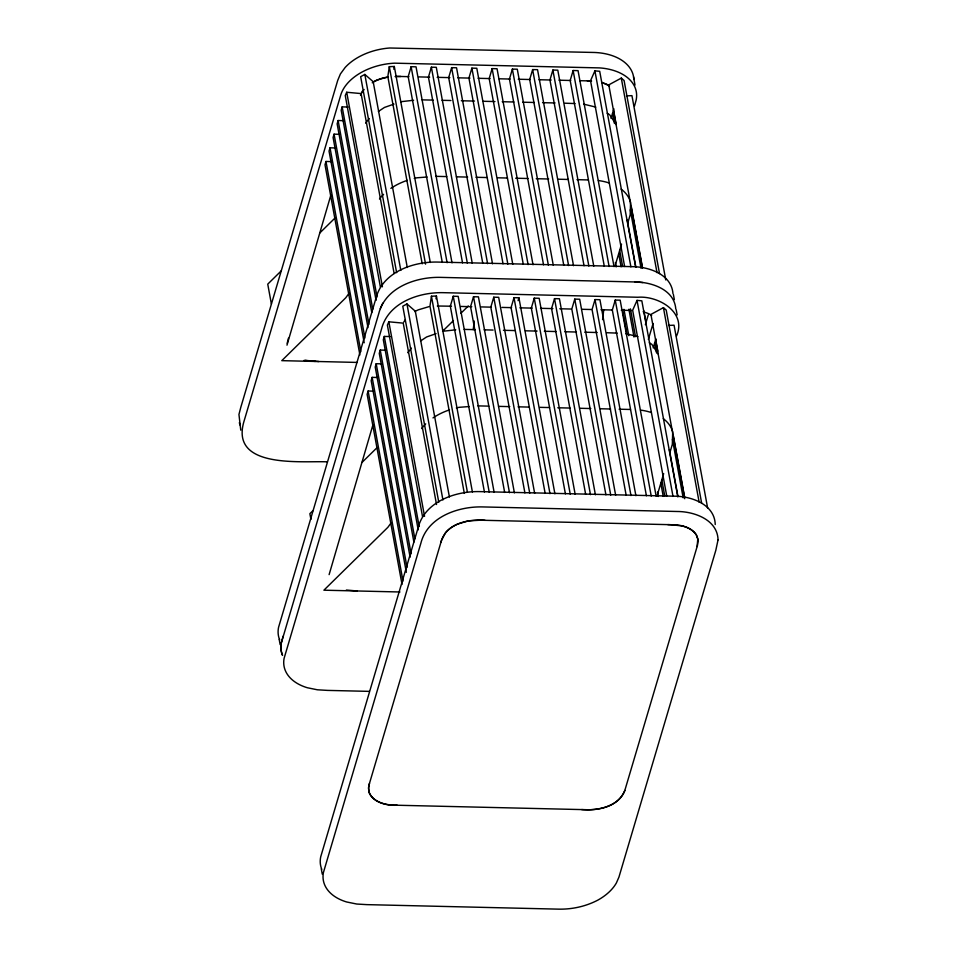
<?xml version="1.0" encoding="UTF-8"?>
<svg xmlns="http://www.w3.org/2000/svg" width="957" height="957" viewBox="0 0 957 957"><rect width="100%" height="100%" fill="white"/><g stroke="black" fill="none" stroke-linecap="round" stroke-linejoin="round"><path stroke-width="1.44" d="M473.237 329.698L474.241 321.038M602.587 319.662L603.711 310.044M430.279 262.469L394.308 66.464L389.308 66.667L387.836 76.596L422.204 263.833M393.877 69.299L394.308 66.464M472.411 492.006L436.428 296L431.44 296.215L429.968 306.144L464.324 493.369M436.009 298.835L436.428 296M329.112 574.631L372.883 425.004M286.98 345.166L330.99 194.654M697.127 546.543L697.797 538.719L696.469 535.298A30.492 19.523 -10.4 0 0 687.042 527.534L682.449 525.979L670.977 524.699L480.402 520.213L468.296 520.895L457.673 524.053A30.253 19.367 -10.4 0 0 445.543 532.618L441.524 540.322L369.091 784.692C365.311 799.861 384.487 806.093 396.365 805.22L585.301 809.67C600.075 810.459 618.617 805.938 624.694 790.889L697.497 545.311L698.143 540.262L696.469 535.047A30.959 19.81 -10.4 0 0 677.077 524.974L667.842 524.627M369.486 783.352L368.529 787.85L369.175 792.779C374.175 803.102 386.867 805.327 397.251 805.232M287.196 343.264L288.44 338.18M283.14 636.166L281.406 642.518A50.554 32.359 -10.4 0 0 282.435 655.067M634.527 106.012L636.142 100.102A50.649 32.418 -10.4 0 0 634.826 86.967A50.314 32.203 -10.4 0 0 625.077 75.83A50.625 32.406 -10.4 0 0 599.489 67.899L394.607 63.174A50.721 32.466 -10.4 0 0 340.955 94.36L243.688 422.36C230.769 469.121 302.352 460.712 327.162 461.836M676.479 336.146C687.102 312.377 658.572 295.557 637.829 297.256L442.828 292.663C418.448 292.196 388.099 302.867 381.544 329.005L284.121 658.272A50.613 32.406 -10.4 0 0 307.317 687.736L317.389 689.794L327.438 690.392L369.366 691.373M331.876 161.613L325.978 161.47L324.997 164.783L359.892 354.951M335.919 147.964L330.021 147.821L329.041 151.134L364.21 342.762M339.974 134.315L334.065 134.171L333.084 137.485L367.99 327.653M344.018 120.666L338.12 120.534L337.139 123.848L371.771 312.544M348.061 107.017L342.163 106.885L341.182 110.199L376.077 300.354M452.027 262.828L416.044 66.823L411.127 66.703L408.184 76.644L442.278 262.421M472.268 263.307L436.296 67.301L431.38 67.181L428.437 77.122L462.53 262.9M492.52 263.785L456.549 67.78L451.632 67.66L448.689 77.601L482.783 263.378M374.008 391.15L368.11 391.018L367.129 394.332L402.024 584.488M378.051 377.501L372.153 377.369L371.172 380.683L406.342 572.298M382.094 363.863L376.197 363.72L375.216 367.033L410.122 557.189M386.15 350.214L380.24 350.071L379.259 353.384L413.891 542.081M390.193 336.565L384.295 336.421L383.302 339.735L418.209 529.891M512.773 264.264L476.801 68.258L471.885 68.138L468.93 78.079L503.035 263.845M533.025 264.742L497.054 68.737L492.137 68.617L489.183 78.558L523.276 264.323M553.278 265.221L517.294 69.203L512.378 69.095L509.435 79.036L543.528 264.802M494.147 492.377L458.176 296.359L453.259 296.251L450.316 306.192L484.409 491.958M573.518 265.699L537.547 69.682L532.63 69.574L529.688 79.515L563.781 265.28M514.399 492.855L478.428 296.837L473.512 296.73L470.569 306.671L504.662 492.436M593.771 266.178L557.799 70.16L552.883 70.04L549.94 79.981L584.033 265.759M534.652 493.334L498.681 297.316L493.764 297.208L490.809 307.149L524.903 492.915M614.023 266.644L578.052 70.639L573.135 70.519L570.181 80.46L604.286 266.237M554.904 493.8L518.921 297.794L514.005 297.675L511.062 307.616L545.155 493.393M518.084 300.642L518.921 297.794M575.157 494.279L539.174 298.273L534.257 298.153L531.314 308.094L565.408 493.872M595.398 494.757L559.426 298.751L554.51 298.632L551.567 308.573L585.66 494.35M611.045 118.417L613.892 108.823M615.65 495.236L579.679 299.23L574.762 299.11L571.808 309.051L605.913 494.829M635.903 495.714L599.931 299.708L595.015 299.589L592.06 309.53L626.165 495.295M614.944 266.321L621.536 244.083M627.696 223.268L630.208 214.799L630.567 202.31A50.53 32.347 -10.4 0 0 621.141 189.103M656.155 496.193L620.172 300.175L615.255 300.067L612.313 310.008L646.406 495.774M645.365 324.734L648.272 314.937M648.356 339.424L653.081 323.502M653.212 347.834L655.892 338.802M657.064 495.858L663.668 473.619M669.828 452.817L672.34 444.347L672.699 431.858A50.53 32.347 -10.4 0 0 663.273 418.652M675.774 308.92C674.302 289.528 651.669 282.064 635.017 281.956L440.017 277.363C415.625 276.896 385.288 287.567 378.733 313.705L281.31 642.972A50.613 32.406 -10.4 0 0 282.566 655.389M440.938 542.32C445.579 523.611 468.32 518.826 485.02 520.321M624.825 790.446C618.306 806.978 597.575 810.83 581.665 809.574M394.128 273.499L361.1 93.583L346.709 92.255L345.25 95.544L380.419 287.16M436.524 504.506L403.232 323.131L388.841 321.803L387.382 325.081L422.551 516.708M635.687 267.302L599.704 71.297L594.907 70.854L590.529 80.711L624.622 266.477M677.807 496.85L641.836 300.833L637.039 300.39L632.649 310.247L666.742 496.025M380.288 308.621L382.752 303.19M360.49 95.15L362.667 90.688M403.794 322.031L405.409 319.59M361.088 93.702L364.127 89.48M349.006 293.332L345.752 297.783L281.789 360.657L357.308 362.428M391.126 522.869L387.872 527.319L323.909 590.194L399.954 591.988M365.61 123.142L369.282 118.548M407.742 352.69L411.402 348.097M281.358 270.747L267.745 284.145L271.393 304.027M319.805 232.97L334.974 218.052M442.589 331.254L453.439 320.595M460.807 313.346L468.296 305.989M312.999 510.607L309.865 513.682L310.917 519.364M361.925 462.506L377.106 447.601M378.398 111.443L384.475 107.435L393.973 104.098M420.53 340.979L426.607 336.972L436.093 333.646M372.237 82.769L376.902 79.921L388.04 77.039M407.275 267.458L373.182 81.692L364.832 74.419L360.669 76.68L396.641 272.685M659.517 273.606L624.084 80.52L621.296 78.091L608.784 84.874L642.338 267.721M449.407 497.006L415.314 311.228L406.964 303.955L402.789 306.216L438.773 502.222M701.648 503.143L666.204 310.056L663.428 307.64L650.916 314.422L684.745 498.729M372.907 82.039L382.274 78.151L387.525 77.062M428.975 306.647L418.353 309.817A30.253 19.367 -10.4 0 0 414.776 311.575M400.744 101.717L413.615 100.27M442.876 331.266L455.747 329.818M427.085 177.009L417.001 177.787A50.577 32.371 -10.4 0 0 414.237 178.385M469.205 406.546L459.133 407.323A50.577 32.371 -10.4 0 0 456.369 407.921M626.488 95.879L631.943 95.652L665.761 279.958M668.62 325.428L674.063 325.201L707.63 508.035M395.085 76.572L400.744 76.476M437.337 306.001L451.477 306.216M422.073 99.875L433.198 100.102M464.205 329.411L475.33 329.639M395.827 76.357L408.974 76.668M419.034 76.907L429.717 77.158M437.17 77.338L449.838 77.625M457.781 77.816L469.971 78.103M478.033 78.295L490.187 78.582M499.028 78.785L510.248 79.048M518.239 79.24L530.381 79.527M539.006 79.73L551.184 80.017M558.948 80.197L570.779 80.484M579.739 80.687L590.876 80.95M442.038 100.306L450.962 100.509M461.322 100.76L474.528 101.071M483.297 101.275L494.936 101.55M502.234 101.717L513.909 101.992M522.737 102.208L534.329 102.471M542.559 102.674L555.072 102.961M435.722 176.339L446.716 176.59M456.417 176.818L467.662 177.093M475.94 177.284L486.946 177.547M497.879 177.799L507.449 178.026M515.656 178.217L527.977 178.504M536.231 178.708L548.684 178.995M558.421 179.222L568.422 179.461M576.987 179.665L588.352 179.94M460.867 306.443L471.777 306.695M481.371 306.922L490.989 307.149M501.994 307.412L511.612 307.64M519.866 307.831L532.259 308.118M540.514 308.31L552.895 308.609M559.773 308.764L570.767 309.027M581.772 309.29L591.39 309.518M600.984 309.733L611.882 309.996M621.272 310.212L631.656 310.463M484.158 329.842L493.094 330.057M503.442 330.297L515.201 330.572M525.429 330.811L537.068 331.086M544.354 331.266L556.041 331.541M564.869 331.744L576.461 332.019M584.691 332.211L597.204 332.51M477.854 405.876L488.836 406.139M498.549 406.366L509.794 406.629M518.072 406.821L529.065 407.084M540.011 407.347L549.581 407.562M557.787 407.766L570.109 408.053M579.739 408.28L590.804 408.543M600.553 408.771L610.554 408.998M619.119 409.201L630.484 409.476M564.905 103.2L575.049 103.559M607.025 332.737L617.181 333.108M587.335 80.867L591.593 81.046M318.825 361.531L305.283 360.382M315.427 361.447L304.111 360.37M357.045 590.971L346.35 590.026M635.041 281.956L642.925 282.566M583.65 104.146L595.804 107.1M625.782 333.694L637.924 336.637M602.049 82.589L606.104 83.977A30.875 19.762 -10.4 0 1 609.561 85.855M643.128 311.743L647.722 313.298A30.492 19.523 -10.4 0 1 651.657 315.391M601.69 82.314L609.262 85.831M607.193 113.237L609.681 114.804L616.188 124.625L613.557 109.935M649.324 342.773L651.813 344.341L658.308 354.162M633.833 79.443A50.733 32.478 -10.4 0 0 594.668 52.479L389.714 48.006A50.685 32.442 -10.4 0 0 345.13 67.504L340.405 73.964L337.713 80.424L240.805 407.299L238.951 414.453L240.757 430.148M673.405 294.541L674.35 299.637M676.216 309.841L677.161 314.937M621.296 78.091L657.004 272.637M663.428 307.64L699.136 502.186M631.273 206.473L642.554 267.912M655.689 339.472L657.83 351.183M673.405 436.021L684.686 497.449M612.576 113.249L614.454 123.489M630.292 209.786L641.034 268.307M654.708 342.785L656.586 353.025M672.424 439.335L683.166 497.843M627.23 220.122L635.819 266.931M643.87 310.822L646.023 322.521M669.362 449.67L677.951 496.48M594.907 70.854L630.89 266.859M637.039 300.39L673.01 496.408M619.669 250.351L622.624 266.441M630.412 308.86L635.52 336.649M661.801 479.888L664.756 495.977M618.689 253.665L621.105 266.824M628.893 309.243L634.001 337.043M660.82 483.201L663.237 496.372M615.363 262.529L616.164 266.919M623.952 309.338L628.785 335.668M657.495 492.077L658.296 496.468M622.433 309.733L626.991 334.603M573.135 70.519L609.107 266.536M615.255 300.067L651.239 496.073M552.883 70.04L588.854 266.058M595.015 299.589L630.986 495.594M532.63 69.574L568.602 265.579M574.762 299.11L610.733 495.116M512.378 69.095L548.361 265.101M554.51 298.632L590.481 494.649M492.137 68.617L528.108 264.622M534.257 298.153L570.24 494.171M471.885 68.138L507.856 264.144M514.005 297.675L549.988 493.692M451.632 67.66L487.603 263.677M493.764 297.208L529.735 493.214M431.38 67.181L467.351 263.199M473.512 296.73L509.483 492.735M411.127 66.703L447.11 262.72M453.259 296.251L489.23 492.257M389.308 66.667L425.554 264.144M431.44 296.215L467.411 492.221M364.832 74.419L400.816 270.424M406.964 303.955L442.935 499.961M346.709 92.255L382.417 286.801M388.841 321.803L424.549 516.349M342.163 106.885L377.058 297.041M384.295 336.421L419.19 526.577M338.12 120.534L372.752 309.231M380.24 350.071L414.871 538.767M334.065 134.171L368.971 324.339M376.197 363.72L411.103 553.876M330.021 147.821L364.928 337.988M372.153 377.369L407.048 567.525M325.978 161.47L360.873 351.638M368.11 391.018L403.005 581.174M321.313 868.932L322.27 874.16M279.193 639.396L280.138 644.611M633.558 76.847L635.005 85.125M715.238 524.532C714.723 504.399 691.468 496.181 674.35 496.193L479.337 491.599C454.946 491.132 424.609 501.803 418.053 527.941L320.727 856.766A50.554 32.359 -10.4 0 0 321.755 869.303M672.974 293.608C671.491 274.24 648.882 266.764 632.23 266.656L437.205 262.062C412.826 261.596 382.489 272.267 375.922 298.393L278.595 627.218A50.554 32.359 -10.4 0 0 279.623 639.766M240.123 425.123A51.02 32.658 -10.4 0 1 239.346 422.683M421.63 428.545A50.577 32.371 -10.4 0 1 425.698 423.867M432.995 417.91A50.577 32.371 -10.4 0 1 449.467 409.883M640.496 410.086A50.53 32.347 -10.4 0 1 651.167 412.491M379.498 199.008A50.577 32.371 -10.4 0 1 383.578 194.331M390.863 188.373A50.577 32.371 -10.4 0 1 407.335 180.335M598.364 180.55A50.53 32.347 -10.4 0 1 609.035 182.943M718.049 539.844L715.8 550.383L618.94 877.114L616.368 882.988A51.343 32.873 -10.4 0 1 597.79 900.154C585.804 906.411 572.298 909.389 558.804 909.15L366.758 904.628L356.71 904.03L346.637 901.973A50.613 32.406 -10.4 0 1 323.43 872.509L420.865 543.241C427.42 517.115 457.769 506.432 482.149 506.911L677.149 511.493C694.256 511.481 717.535 519.699 718.049 539.844"/></g></svg>
